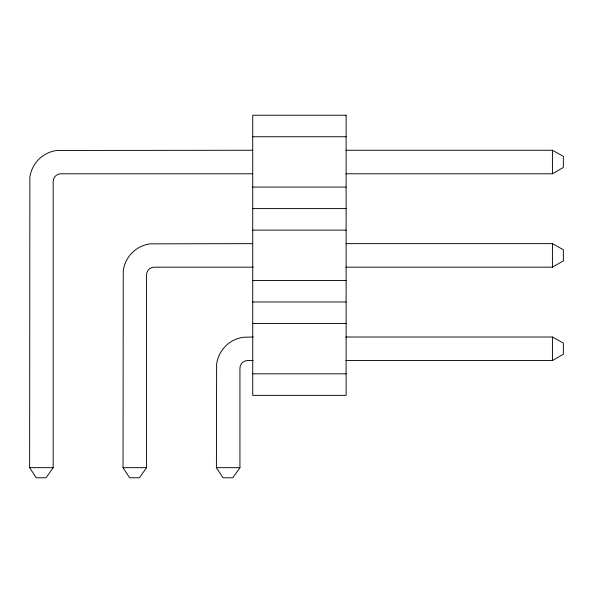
<?xml version="1.0" encoding="UTF-8"?>
<svg xmlns="http://www.w3.org/2000/svg" width="593" height="593" viewBox="0 0 593 593"><rect width="100%" height="100%" fill="white"/><g stroke="black" fill="none" stroke-linecap="round" stroke-linejoin="round"><path stroke-width="0.89" d="M252.492 173.786L60.864 173.786A7.687 7.687 0 0 0 53.177 181.473L53.177 467.669L46.061 477.78L36.24 477.78L29.65 467.669L29.865 177.396A31.266 31.266 0 0 1 56.787 150.474L252.588 150.259M253.33 267.169L154.247 267.169A7.687 7.687 0 0 0 146.56 274.856L146.56 467.669L139.444 477.78L129.615 477.78L123.033 467.669L123.248 270.771A31.266 31.266 0 0 1 150.162 243.856L252.522 243.641M253.181 360.551L247.622 360.551A7.687 7.687 0 0 0 239.935 368.238L239.935 467.669L232.827 477.78L222.998 477.78L216.408 467.669L216.63 364.154A31.266 31.266 0 0 1 243.545 337.239L253.337 337.017M345.993 173.786L552.431 173.786L563.35 167.471L563.35 156.374L552.431 150.259L346.06 150.259M345.927 267.169L552.431 267.169L563.35 260.853L563.35 249.757L552.431 243.641L346.008 243.641M345.83 360.551L552.431 360.551L563.35 354.236L563.35 343.132L552.431 337.017L345.934 337.017M252.729 136.746L346.112 136.746M252.729 187.069L346.112 187.069M252.729 208.595L346.112 208.595M252.729 230.128L346.112 230.128M252.729 280.445L346.112 280.445M252.729 301.978L346.112 301.978M252.729 323.511L346.112 323.511M252.729 373.827L346.112 373.827M29.65 467.669L53.177 467.669M123.033 467.669L146.56 467.669M216.408 467.669L239.935 467.669M552.431 150.259L552.431 173.786M552.431 243.641L552.431 267.169M552.431 337.017L552.431 360.551M346.112 115.22L252.729 115.22L252.729 395.361L346.112 395.361L346.112 115.22"/></g></svg>
